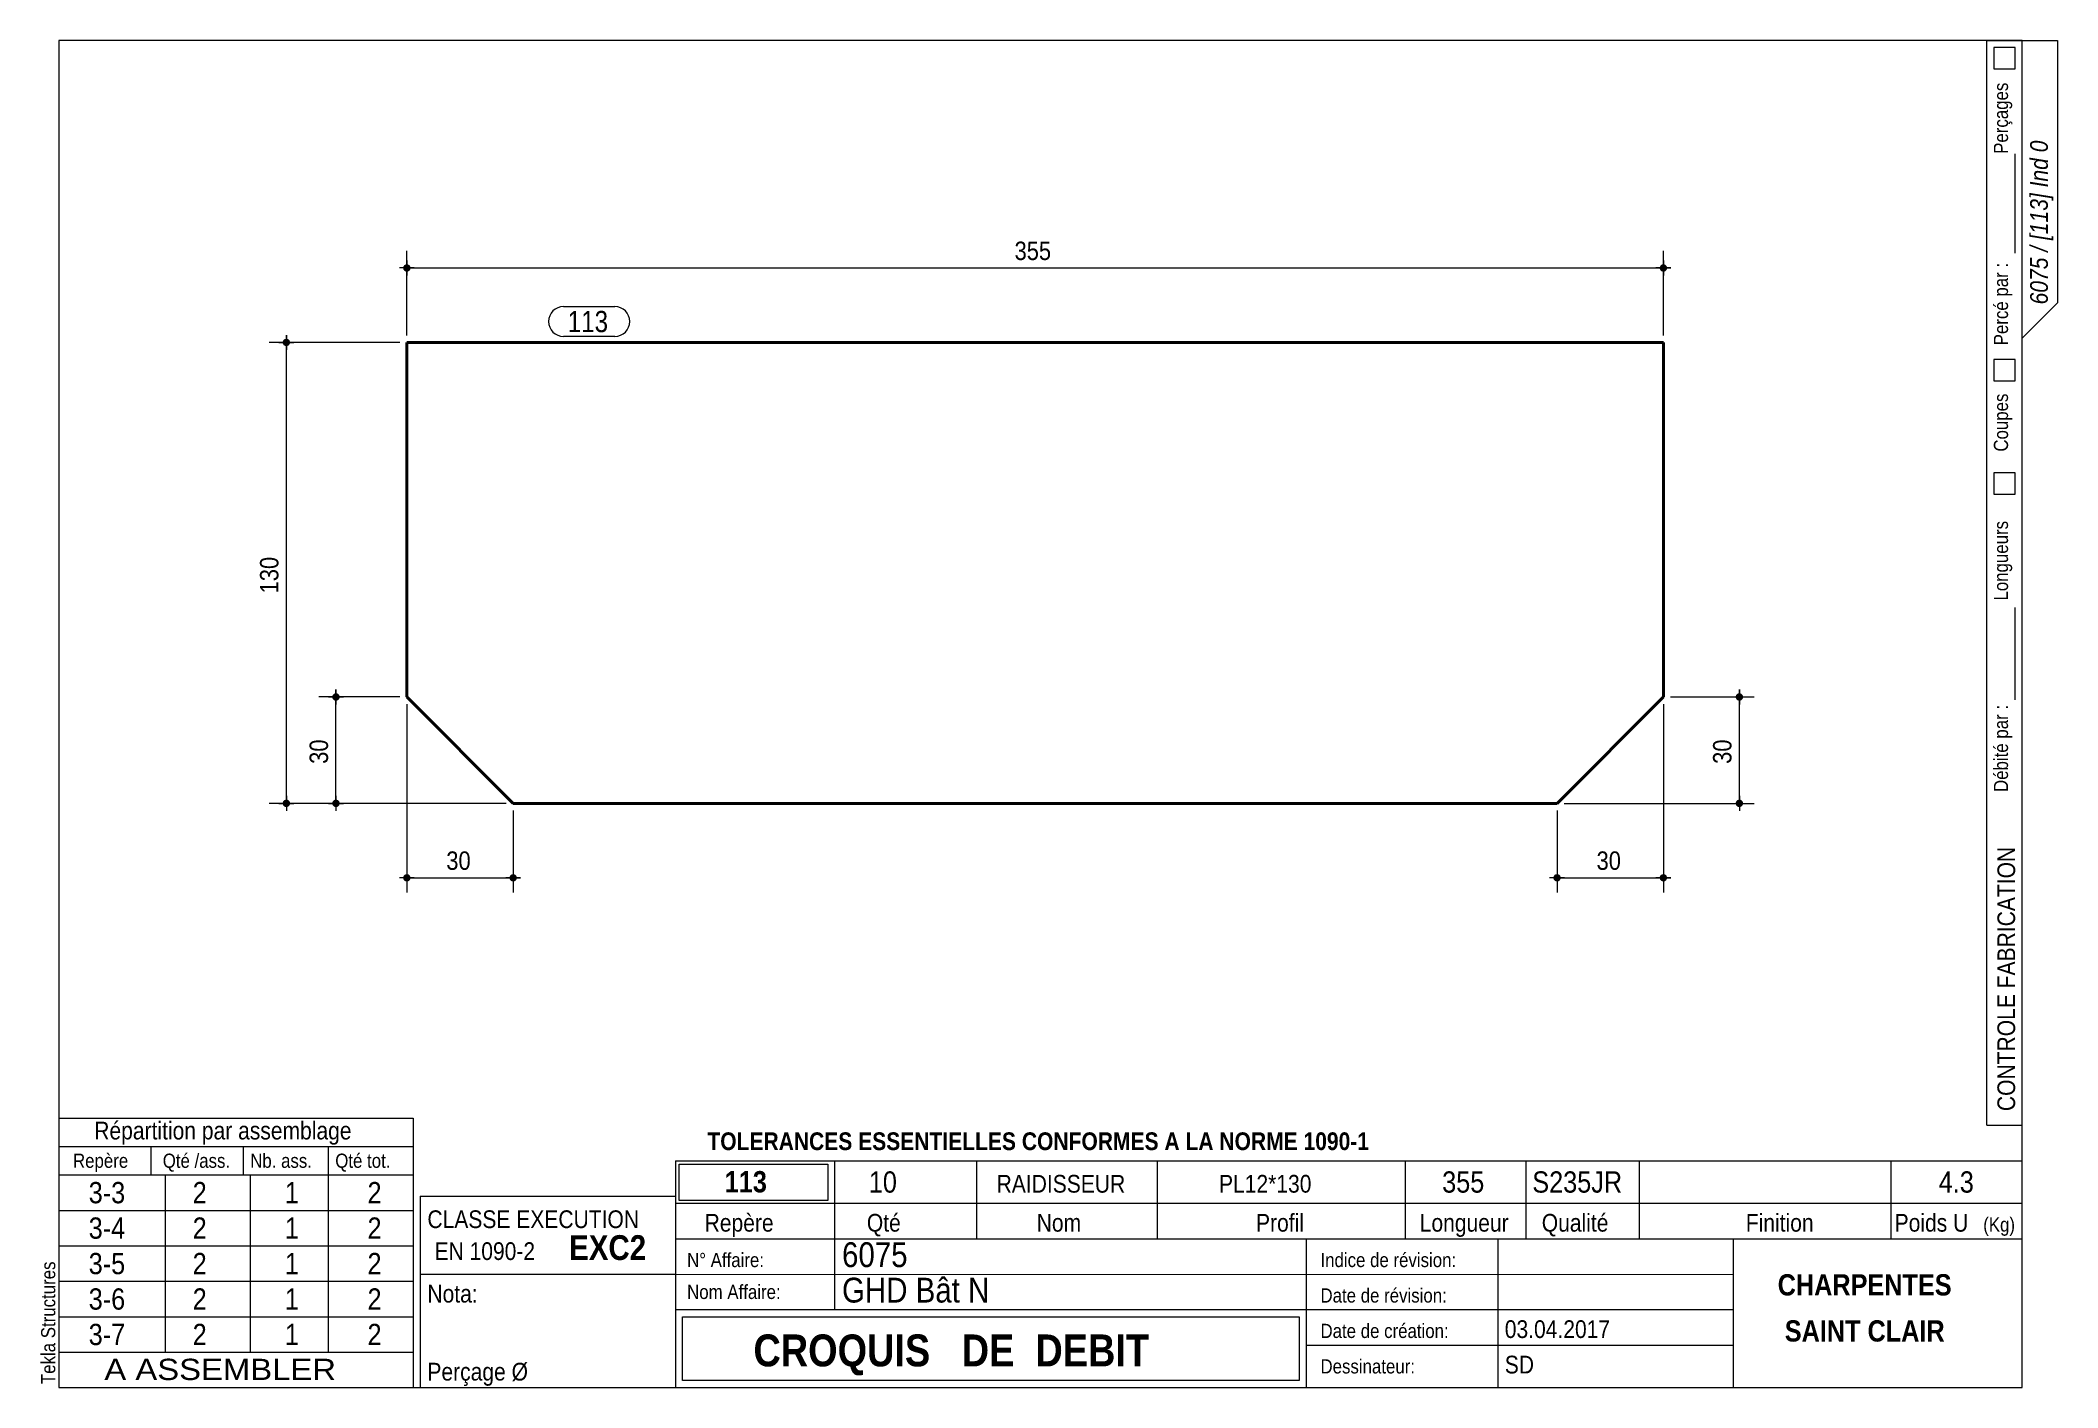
# Model space of a CAD drawing. Header units: millimetres. Extents: x 2 to 287, y 5 to 195.
import ezdxf

# ---------------------------------------------------------------- set-up
doc = ezdxf.new("R2010")
doc.units = ezdxf.units.MM
for name, color, linetype, lineweight in [('Autre type objet', 1, 'Continuous', 0), ('Cotation', 7, 'Continuous', 0), ('Feuille dessin', 5, 'Continuous', 0), ('Piece', 2, 'Continuous', 0), ('Repère pièce', 3, 'Continuous', 0)]:
    doc.layers.add(name, color=color, linetype=linetype, lineweight=lineweight)
doc.styles.add('ARIAL', font='ARIAL.TTF')
doc.styles.add('ARIAL_BOLD', font='ARIALBD.TTF')
doc.styles.add('ARIAL_ITALIC', font='ARIALI.TTF')
doc.styles.add('COMIC_SANS_MS', font='COMIC.TTF')

# ---------------------------------------------------------------- blocks, each defined once
blk = doc.blocks.new('*A1')
at = {"layer": 'Piece', "color": 2, "linetype": 'Continuous', "lineweight": 40}
for p, q in [((54.1, 152.4), (54.1, 102.398916)), ((54.1, 152.4), (231.374804, 152.4)), ((231.374804, 152.4), (231.374804, 102.40052)), ((69.098916, 87.4), (54.1, 102.398916)), ((231.374804, 102.40052), (216.374285, 87.4)), ((216.374285, 87.4), (69.098916, 87.4))]:
    blk.add_line(p, q, dxfattribs=at)
blk = doc.blocks.new('*A2')
at = {"layer": 'Feuille dessin', "linetype": 'Continuous', "lineweight": 0}
for p, q in [((282, 195), (5, 195)), ((5, 195), (5, 5)), ((282, 5), (282, 195)), ((5, 5), (282, 5))]:
    blk.add_line(p, q, dxfattribs=at)
at = {"layer": 'Feuille dessin', "style": 'ARIAL', "width": 0.85}
blk.add_text('Tekla Structures', height=2, rotation=90, dxfattribs=at).set_placement((4.5, 5.5))
blk = doc.blocks.new('*A3')
at = {"layer": 'Autre type objet', "linetype": 'Continuous', "lineweight": 0}
for p, q in [((56, 32), (92, 32)), ((56, 32), (56, 5)), ((92, 32), (92, 5)), ((56, 21), (92, 21)), ((56, 5), (92, 5))]:
    blk.add_line(p, q, dxfattribs=at)
at = {"layer": 'Autre type objet', "width": 0.85}
for s, height, style, p in [('CLASSE EXECUTION', 2.5, 'ARIAL', (57, 27.5)), ('EXC2', 3.5, 'ARIAL_BOLD', (77, 23)), ('EN 1090-2', 2.5, 'ARIAL', (58, 23)), ('Nota:', 2.5, 'ARIAL', (57, 17)), ('Perçage Ø', 2.5, 'ARIAL', (57, 6))]:
    blk.add_text(s, height=height, dxfattribs=dict(at, style=style)).set_placement(p)
blk = doc.blocks.new('*A4')
at = {"layer": 'Autre type objet', "linetype": 'Continuous', "lineweight": 0}
for p, q in [((5, 43), (55, 43)), ((5, 43), (5, 35)), ((55, 43), (55, 35)), ((5, 39), (55, 39)), ((18, 39), (18, 35)), ((31, 39), (31, 35)), ((43, 39), (43, 35)), ((5, 35), (55, 35)), ((5, 35), (5, 30)), ((20, 35), (20, 30)), ((32, 35), (32, 30)), ((43, 35), (43, 30)), ((55, 35), (55, 30)), ((5, 30), (55, 30)), ((5, 30), (5, 25)), ((20, 30), (20, 25)), ((32, 30), (32, 25)), ((43, 30), (43, 25)), ((55, 30), (55, 25)), ((5, 25), (55, 25)), ((5, 25), (5, 20)), ((20, 25), (20, 20)), ((32, 25), (32, 20)), ((43, 25), (43, 20)), ((55, 25), (55, 20)), ((5, 20), (55, 20)), ((5, 20), (5, 15)), ((20, 20), (20, 15)), ((32, 20), (32, 15)), ((43, 20), (43, 15)), ((55, 20), (55, 15)), ((5, 15), (55, 15)), ((5, 15), (5, 10)), ((20, 15), (20, 10)), ((32, 15), (32, 10)), ((43, 15), (43, 10)), ((55, 15), (55, 10)), ((5, 10), (55, 10))]:
    blk.add_line(p, q, dxfattribs=at)
at = {"layer": 'Autre type objet', "style": 'ARIAL', "width": 0.85}
for s, height, p in [('Répartition par assemblage', 2.5, (10, 40)), ('Repère', 2, (7, 36)), ('Qté /ass.', 2, (19.663086, 36)), ('Nb. ass.', 2, (32, 36)), ('Qté tot.', 2, (44, 36)), ('3-3', 3, (9.215576, 31)), ('2', 3, (23.885986, 31)), ('1', 3, (36.889404, 31)), ('2', 3, (48.551514, 31)), ('3-4', 3, (9.215576, 26)), ('2', 3, (23.885986, 26)), ('1', 3, (36.889404, 26)), ('2', 3, (48.551514, 26)), ('3-5', 3, (9.215576, 21)), ('2', 3, (23.885986, 21)), ('1', 3, (36.889404, 21)), ('2', 3, (48.551514, 21)), ('3-6', 3, (9.215576, 16)), ('2', 3, (23.885986, 16)), ('1', 3, (36.889404, 16)), ('2', 3, (48.551514, 16)), ('3-7', 3, (9.215576, 11)), ('2', 3, (23.885986, 11)), ('1', 3, (36.889404, 11)), ('2', 3, (48.551514, 11))]:
    blk.add_text(s, height=height, dxfattribs=at).set_placement(p)
blk = doc.blocks.new('*A5')
at = {"layer": 'Autre type objet', "linetype": 'Continuous', "lineweight": 0}
for p, q in [((277, 42), (277, 195)), ((277, 195), (287, 195)), ((278, 194), (278, 191)), ((281, 194), (278, 194)), ((281, 191), (281, 194)), ((282, 42), (282, 195)), ((287, 195), (287, 158)), ((278, 191), (281, 191)), ((281, 165), (281, 179)), ((287, 158), (282, 153)), ((278, 150), (278, 147)), ((281, 150), (278, 150)), ((281, 147), (281, 150)), ((278, 147), (281, 147)), ((278, 134), (278, 131)), ((281, 134), (278, 134)), ((281, 131), (281, 134)), ((278, 131), (281, 131)), ((281, 102), (281, 115)), ((277, 42), (282, 42))]:
    blk.add_line(p, q, dxfattribs=at)
at = {"layer": 'Autre type objet', "width": 0.85}
for s, height, style, p in [('Perçages', 2, 'ARIAL', (280, 179)), ('6075 / [113] Ind 0', 2.5, 'ARIAL_ITALIC', (285.619109, 157.760245)), ('Percé par :', 2, 'ARIAL', (280, 152)), ('Coupes', 2, 'ARIAL', (280, 137)), ('Longueurs', 2, 'ARIAL', (280, 116)), ('Débité par :', 2, 'ARIAL', (280, 89)), ('CONTROLE FABRICATION', 2.5, 'ARIAL', (281, 44))]:
    blk.add_text(s, height=height, rotation=90, dxfattribs=dict(at, style=style)).set_placement(p)
blk = doc.blocks.new('*A6')
at = {"layer": 'Autre type objet', "linetype": 'Continuous', "lineweight": 0}
for p, q in [((92, 37), (282, 37)), ((92, 37), (92, 31)), ((114.5, 31), (114.5, 37)), ((134.5, 31), (134.5, 37)), ((160, 31), (160, 37)), ((195, 31), (195, 37)), ((212, 31), (212, 37)), ((228, 31), (228, 37)), ((263.5, 31), (263.5, 37)), ((282, 31), (282, 37)), ((92.51953, 36.5), (113.5, 36.5)), ((92.51953, 31.394341), (92.51953, 36.5)), ((113.5, 36.5), (113.5, 31.394341)), ((113.5, 31.394341), (92.51953, 31.394341)), ((92, 31), (282, 31)), ((92, 31), (92, 5)), ((114.5, 16), (114.5, 31)), ((134.5, 26), (134.5, 31)), ((160, 26), (160, 31)), ((195, 26), (195, 31)), ((212, 26), (212, 31)), ((228, 26), (228, 31)), ((263.5, 26), (263.5, 31)), ((282, 5), (282, 31)), ((92, 26), (282, 26)), ((181, 26), (181, 5)), ((208, 26), (208, 5)), ((241.262466, 5), (241.262466, 26)), ((92, 21), (241.327069, 20.935451)), ((92, 16), (181, 16)), ((93, 15), (180, 15)), ((93, 6), (93, 15)), ((180, 15), (180, 6)), ((181, 16), (241.297815, 16.021151)), ((181, 11), (241.217807, 10.969512)), ((180, 6), (93, 6)), ((92, 5), (282, 5))]:
    blk.add_line(p, q, dxfattribs=at)
at = {"layer": 'Autre type objet', "width": 0.85}
for s, height, style, p in [('TOLERANCES ESSENTIELLES CONFORMES A LA NORME 1090-1', 2.5, 'ARIAL_BOLD', (96.5, 38.5)), ('113', 3, 'ARIAL_BOLD', (98.951496, 32.540141)), ('10', 3, 'ARIAL', (119.277344, 32.5)), ('RAIDISSEUR', 2.5, 'ARIAL', (137.30835, 32.5)), ('PL12*130', 2.5, 'ARIAL', (168.683716, 32.5)), ('355', 3, 'ARIAL', (200.165771, 32.5)), ('S235JR', 3, 'ARIAL', (212.880127, 32.5)), ('4.3', 3, 'ARIAL', (270.222412, 32.5)), ('Repère', 2.5, 'ARIAL', (96.112978, 27)), ('Qté', 2.5, 'ARIAL', (119, 27)), ('Nom', 2.5, 'ARIAL', (142.961426, 27)), ('Profil', 2.5, 'ARIAL', (173.903564, 27)), ('Longueur', 2.5, 'ARIAL', (197, 27)), ('Qualité', 2.5, 'ARIAL', (214.218018, 27)), ('Finition', 2.5, 'ARIAL', (243, 27)), ('Poids U', 2.5, 'ARIAL', (264, 27)), ('(Kg)', 2, 'ARIAL', (276.5, 27)), ('N° Affaire:', 2, 'ARIAL', (93.640566, 22)), ('6075', 3.5, 'ARIAL', (115.5, 22)), ('Indice de révision:', 2, 'ARIAL', (183, 22)), ('GHD Bât N', 3.5, 'ARIAL', (115.5, 17)), ('CHARPENTES', 3, 'ARIAL_BOLD', (247.5, 18)), ('Nom Affaire:', 2, 'ARIAL', (93.640566, 17.5)), ('Date de révision:', 2, 'ARIAL', (183, 17)), ('03.04.2017', 2.5, 'ARIAL', (209, 12)), ('SAINT CLAIR', 3, 'ARIAL_BOLD', (248.5, 11.5)), ('CROQUIS   DE  DEBIT', 4.5, 'ARIAL_BOLD', (103, 8)), ('Date de création:', 2, 'ARIAL', (183, 12)), ('Dessinateur:', 2, 'ARIAL', (183, 7)), ('SD', 2.5, 'ARIAL', (209, 7))]:
    blk.add_text(s, height=height, dxfattribs=dict(at, style=style)).set_placement(p)
blk = doc.blocks.new('*A7')
at = {"layer": 'Autre type objet', "linetype": 'Continuous', "lineweight": 0}
for p, q in [((5, 10), (55, 10)), ((5, 10), (5, 5)), ((55, 10), (55, 5)), ((5, 5), (55, 5))]:
    blk.add_line(p, q, dxfattribs=at)
at = {"layer": 'Autre type objet', "style": 'ARIAL', "width": 1.105}
blk.add_text('A ASSEMBLER', height=3, dxfattribs=at).set_placement((11.423651, 6.073465))
blk = doc.blocks.new('*A8')
at = {"layer": 'Cotation'}
for points in [[(54.07, 162.38), (54.05, 162.38), (54.02, 162.39), (54, 162.39), (53.97, 162.4), (53.95, 162.4), (53.92, 162.41), (53.9, 162.42), (53.88, 162.43), (53.85, 162.44), (53.83, 162.45), (53.81, 162.47), (53.79, 162.48), (53.77, 162.5), (53.75, 162.51), (53.73, 162.53), (53.71, 162.55), (53.7, 162.57), (53.68, 162.59), (53.67, 162.61), (53.65, 162.63), (53.64, 162.65), (53.63, 162.68), (53.62, 162.7), (53.61, 162.72), (53.6, 162.75), (53.6, 162.77), (53.59, 162.8), (53.59, 162.82), (53.58, 162.85), (53.58, 162.87), (53.58, 162.9), (53.58, 162.93), (53.58, 162.95), (53.59, 162.98), (53.59, 163), (53.6, 163.03), (53.6, 163.05), (53.61, 163.08), (53.62, 163.1), (53.63, 163.12), (53.64, 163.15), (53.65, 163.17), (53.67, 163.19), (53.68, 163.21), (53.7, 163.23), (53.71, 163.25), (53.73, 163.27), (53.75, 163.29), (53.77, 163.3), (53.79, 163.32), (53.81, 163.33), (53.83, 163.35), (53.85, 163.36), (53.88, 163.37), (53.9, 163.38), (53.92, 163.39), (53.95, 163.4), (53.97, 163.4), (54, 163.41), (54.02, 163.41), (54.05, 163.42), (54.07, 163.42), (54.1, 163.42), (54.13, 163.42), (54.15, 163.42), (54.18, 163.41), (54.2, 163.41), (54.23, 163.4), (54.25, 163.4), (54.28, 163.39), (54.3, 163.38), (54.32, 163.37), (54.35, 163.36), (54.37, 163.35), (54.39, 163.33), (54.41, 163.32), (54.43, 163.3), (54.45, 163.29), (54.47, 163.27), (54.49, 163.25), (54.5, 163.23), (54.52, 163.21), (54.53, 163.19), (54.55, 163.17), (54.56, 163.15), (54.57, 163.12), (54.58, 163.1), (54.59, 163.08), (54.6, 163.05), (54.6, 163.03), (54.61, 163), (54.61, 162.98), (54.62, 162.95), (54.62, 162.93), (54.62, 162.9), (54.62, 162.87), (54.62, 162.85), (54.61, 162.82), (54.61, 162.8), (54.6, 162.77), (54.6, 162.75), (54.59, 162.72), (54.58, 162.7), (54.57, 162.68), (54.56, 162.65), (54.55, 162.63), (54.53, 162.61), (54.52, 162.59), (54.5, 162.57), (54.49, 162.55), (54.47, 162.53), (54.45, 162.51), (54.43, 162.5), (54.41, 162.48), (54.39, 162.47), (54.37, 162.45), (54.35, 162.44), (54.32, 162.43), (54.3, 162.42), (54.28, 162.41), (54.25, 162.4), (54.23, 162.4), (54.2, 162.39), (54.18, 162.39), (54.15, 162.38), (54.13, 162.38), (54.1, 162.38)], [(231.35, 162.38), (231.32, 162.38), (231.3, 162.39), (231.27, 162.39), (231.25, 162.4), (231.22, 162.4), (231.2, 162.41), (231.18, 162.42), (231.15, 162.43), (231.13, 162.44), (231.11, 162.45), (231.09, 162.47), (231.07, 162.48), (231.04, 162.5), (231.03, 162.51), (231.01, 162.53), (230.99, 162.55), (230.97, 162.57), (230.96, 162.59), (230.94, 162.61), (230.93, 162.63), (230.92, 162.65), (230.9, 162.68), (230.89, 162.7), (230.89, 162.72), (230.88, 162.75), (230.87, 162.77), (230.86, 162.8), (230.86, 162.82), (230.86, 162.85), (230.86, 162.87), (230.85, 162.9), (230.86, 162.93), (230.86, 162.95), (230.86, 162.98), (230.86, 163), (230.87, 163.03), (230.88, 163.05), (230.89, 163.08), (230.89, 163.1), (230.9, 163.12), (230.92, 163.15), (230.93, 163.17), (230.94, 163.19), (230.96, 163.21), (230.97, 163.23), (230.99, 163.25), (231.01, 163.27), (231.03, 163.29), (231.04, 163.3), (231.07, 163.32), (231.09, 163.33), (231.11, 163.35), (231.13, 163.36), (231.15, 163.37), (231.18, 163.38), (231.2, 163.39), (231.22, 163.4), (231.25, 163.4), (231.27, 163.41), (231.3, 163.41), (231.32, 163.42), (231.35, 163.42), (231.37, 163.42), (231.4, 163.42), (231.43, 163.42), (231.45, 163.41), (231.48, 163.41), (231.5, 163.4), (231.53, 163.4), (231.55, 163.39), (231.57, 163.38), (231.6, 163.37), (231.62, 163.36), (231.64, 163.35), (231.66, 163.33), (231.68, 163.32), (231.7, 163.3), (231.72, 163.29), (231.74, 163.27), (231.76, 163.25), (231.78, 163.23), (231.79, 163.21), (231.81, 163.19), (231.82, 163.17), (231.83, 163.15), (231.84, 163.12), (231.86, 163.1), (231.86, 163.08), (231.87, 163.05), (231.88, 163.03), (231.88, 163), (231.89, 162.98), (231.89, 162.95), (231.89, 162.93), (231.89, 162.9), (231.89, 162.87), (231.89, 162.85), (231.89, 162.82), (231.88, 162.8), (231.88, 162.77), (231.87, 162.75), (231.86, 162.72), (231.86, 162.7), (231.84, 162.68), (231.83, 162.65), (231.82, 162.63), (231.81, 162.61), (231.79, 162.59), (231.78, 162.57), (231.76, 162.55), (231.74, 162.53), (231.72, 162.51), (231.7, 162.5), (231.68, 162.48), (231.66, 162.47), (231.64, 162.45), (231.62, 162.44), (231.6, 162.43), (231.57, 162.42), (231.55, 162.41), (231.53, 162.4), (231.5, 162.4), (231.48, 162.39), (231.45, 162.39), (231.43, 162.38), (231.4, 162.38), (231.37, 162.38)]]:
    blk.add_hatch(color=256, dxfattribs=at).paths.add_polyline_path(points, flags=17)
at = {"layer": 'Cotation', "linetype": 'Continuous', "lineweight": 0}
for p, q in [((54.1, 153.4), (54.1, 165.32)), ((231.37, 153.4), (231.37, 165.32)), ((55.14, 162.9), (53.06, 162.9)), ((54.1, 162.9), (53.06, 162.9)), ((54.1, 163.94), (54.1, 161.86)), ((54.1, 162.9), (231.37, 162.9)), ((232.41, 162.9), (230.33, 162.9)), ((231.37, 163.94), (231.37, 161.86)), ((231.37, 162.9), (232.41, 162.9))]:
    blk.add_line(p, q, dxfattribs=at)
at = {"layer": 'Cotation'}
for p in [(54.1, 162.9), (231.37, 162.9)]:
    blk.add_point(p, dxfattribs=at)
at = {"layer": 'Cotation', "style": 'ARIAL', "width": 0.85}
blk.add_text('355', height=2.6, dxfattribs=at).set_placement((139.84, 164.02))
blk = doc.blocks.new('*A9')
at = {"layer": 'Cotation'}
for points in [[(54.07, 76.38), (54.05, 76.38), (54.02, 76.39), (54, 76.39), (53.97, 76.4), (53.95, 76.4), (53.92, 76.41), (53.9, 76.42), (53.88, 76.43), (53.85, 76.44), (53.83, 76.45), (53.81, 76.47), (53.79, 76.48), (53.77, 76.5), (53.75, 76.51), (53.73, 76.53), (53.71, 76.55), (53.7, 76.57), (53.68, 76.59), (53.67, 76.61), (53.65, 76.63), (53.64, 76.65), (53.63, 76.68), (53.62, 76.7), (53.61, 76.72), (53.6, 76.75), (53.6, 76.77), (53.59, 76.8), (53.59, 76.82), (53.58, 76.85), (53.58, 76.87), (53.58, 76.9), (53.58, 76.93), (53.58, 76.95), (53.59, 76.98), (53.59, 77), (53.6, 77.03), (53.6, 77.05), (53.61, 77.08), (53.62, 77.1), (53.63, 77.12), (53.64, 77.15), (53.65, 77.17), (53.67, 77.19), (53.68, 77.21), (53.7, 77.23), (53.71, 77.25), (53.73, 77.27), (53.75, 77.29), (53.77, 77.3), (53.79, 77.32), (53.81, 77.33), (53.83, 77.35), (53.85, 77.36), (53.88, 77.37), (53.9, 77.38), (53.92, 77.39), (53.95, 77.4), (53.97, 77.4), (54, 77.41), (54.02, 77.41), (54.05, 77.42), (54.07, 77.42), (54.1, 77.42), (54.13, 77.42), (54.15, 77.42), (54.18, 77.41), (54.2, 77.41), (54.23, 77.4), (54.25, 77.4), (54.28, 77.39), (54.3, 77.38), (54.32, 77.37), (54.35, 77.36), (54.37, 77.35), (54.39, 77.33), (54.41, 77.32), (54.43, 77.3), (54.45, 77.29), (54.47, 77.27), (54.49, 77.25), (54.5, 77.23), (54.52, 77.21), (54.53, 77.19), (54.55, 77.17), (54.56, 77.15), (54.57, 77.12), (54.58, 77.1), (54.59, 77.08), (54.6, 77.05), (54.6, 77.03), (54.61, 77), (54.61, 76.98), (54.62, 76.95), (54.62, 76.93), (54.62, 76.9), (54.62, 76.87), (54.62, 76.85), (54.61, 76.82), (54.61, 76.8), (54.6, 76.77), (54.6, 76.75), (54.59, 76.72), (54.58, 76.7), (54.57, 76.68), (54.56, 76.65), (54.55, 76.63), (54.53, 76.61), (54.52, 76.59), (54.5, 76.57), (54.49, 76.55), (54.47, 76.53), (54.45, 76.51), (54.43, 76.5), (54.41, 76.48), (54.39, 76.47), (54.37, 76.45), (54.35, 76.44), (54.32, 76.43), (54.3, 76.42), (54.28, 76.41), (54.25, 76.4), (54.23, 76.4), (54.2, 76.39), (54.18, 76.39), (54.15, 76.38), (54.13, 76.38), (54.1, 76.38)], [(69.07, 76.38), (69.05, 76.38), (69.02, 76.39), (69, 76.39), (68.97, 76.4), (68.95, 76.4), (68.92, 76.41), (68.9, 76.42), (68.88, 76.43), (68.85, 76.44), (68.83, 76.45), (68.81, 76.47), (68.79, 76.48), (68.77, 76.5), (68.75, 76.51), (68.73, 76.53), (68.71, 76.55), (68.7, 76.57), (68.68, 76.59), (68.67, 76.61), (68.65, 76.63), (68.64, 76.65), (68.63, 76.68), (68.62, 76.7), (68.61, 76.72), (68.6, 76.75), (68.59, 76.77), (68.59, 76.8), (68.58, 76.82), (68.58, 76.85), (68.58, 76.87), (68.58, 76.9), (68.58, 76.93), (68.58, 76.95), (68.58, 76.98), (68.59, 77), (68.59, 77.03), (68.6, 77.05), (68.61, 77.08), (68.62, 77.1), (68.63, 77.12), (68.64, 77.15), (68.65, 77.17), (68.67, 77.19), (68.68, 77.21), (68.7, 77.23), (68.71, 77.25), (68.73, 77.27), (68.75, 77.29), (68.77, 77.3), (68.79, 77.32), (68.81, 77.33), (68.83, 77.35), (68.85, 77.36), (68.88, 77.37), (68.9, 77.38), (68.92, 77.39), (68.95, 77.4), (68.97, 77.4), (69, 77.41), (69.02, 77.41), (69.05, 77.42), (69.07, 77.42), (69.1, 77.42), (69.12, 77.42), (69.15, 77.42), (69.18, 77.41), (69.2, 77.41), (69.23, 77.4), (69.25, 77.4), (69.27, 77.39), (69.3, 77.38), (69.32, 77.37), (69.34, 77.36), (69.37, 77.35), (69.39, 77.33), (69.41, 77.32), (69.43, 77.3), (69.45, 77.29), (69.47, 77.27), (69.48, 77.25), (69.5, 77.23), (69.52, 77.21), (69.53, 77.19), (69.54, 77.17), (69.56, 77.15), (69.57, 77.12), (69.58, 77.1), (69.59, 77.08), (69.6, 77.05), (69.6, 77.03), (69.61, 77), (69.61, 76.98), (69.62, 76.95), (69.62, 76.93), (69.62, 76.9), (69.62, 76.87), (69.62, 76.85), (69.61, 76.82), (69.61, 76.8), (69.6, 76.77), (69.6, 76.75), (69.59, 76.72), (69.58, 76.7), (69.57, 76.68), (69.56, 76.65), (69.54, 76.63), (69.53, 76.61), (69.52, 76.59), (69.5, 76.57), (69.48, 76.55), (69.47, 76.53), (69.45, 76.51), (69.43, 76.5), (69.41, 76.48), (69.39, 76.47), (69.37, 76.45), (69.34, 76.44), (69.32, 76.43), (69.3, 76.42), (69.27, 76.41), (69.25, 76.4), (69.23, 76.4), (69.2, 76.39), (69.18, 76.39), (69.15, 76.38), (69.12, 76.38), (69.1, 76.38)]]:
    blk.add_hatch(color=256, dxfattribs=at).paths.add_polyline_path(points, flags=17)
at = {"layer": 'Cotation', "linetype": 'Continuous', "lineweight": 0}
for p, q in [((54.1, 101.4), (54.1, 74.82)), ((69.1, 86.4), (69.1, 74.82)), ((55.14, 76.9), (53.06, 76.9)), ((54.1, 76.9), (53.06, 76.9)), ((54.1, 77.94), (54.1, 75.86)), ((54.1, 76.9), (69.1, 76.9)), ((70.14, 76.9), (68.06, 76.9)), ((69.1, 77.94), (69.1, 75.86)), ((69.1, 76.9), (70.14, 76.9))]:
    blk.add_line(p, q, dxfattribs=at)
at = {"layer": 'Cotation'}
for p in [(54.1, 76.9), (69.1, 76.9)]:
    blk.add_point(p, dxfattribs=at)
at = {"layer": 'Cotation', "style": 'ARIAL', "width": 0.85}
blk.add_text('30', height=2.6, dxfattribs=at).set_placement((59.67, 78.02))
blk = doc.blocks.new('*A10')
at = {"layer": 'Cotation'}
for points in [[(216.35, 76.38), (216.32, 76.38), (216.3, 76.39), (216.27, 76.39), (216.25, 76.4), (216.22, 76.4), (216.2, 76.41), (216.18, 76.42), (216.15, 76.43), (216.13, 76.44), (216.11, 76.45), (216.09, 76.47), (216.06, 76.48), (216.04, 76.5), (216.03, 76.51), (216.01, 76.53), (215.99, 76.55), (215.97, 76.57), (215.96, 76.59), (215.94, 76.61), (215.93, 76.63), (215.92, 76.65), (215.9, 76.68), (215.89, 76.7), (215.88, 76.72), (215.88, 76.75), (215.87, 76.77), (215.86, 76.8), (215.86, 76.82), (215.86, 76.85), (215.85, 76.87), (215.85, 76.9), (215.85, 76.93), (215.86, 76.95), (215.86, 76.98), (215.86, 77), (215.87, 77.03), (215.88, 77.05), (215.88, 77.08), (215.89, 77.1), (215.9, 77.12), (215.92, 77.15), (215.93, 77.17), (215.94, 77.19), (215.96, 77.21), (215.97, 77.23), (215.99, 77.25), (216.01, 77.27), (216.03, 77.29), (216.04, 77.3), (216.06, 77.32), (216.09, 77.33), (216.11, 77.35), (216.13, 77.36), (216.15, 77.37), (216.18, 77.38), (216.2, 77.39), (216.22, 77.4), (216.25, 77.4), (216.27, 77.41), (216.3, 77.41), (216.32, 77.42), (216.35, 77.42), (216.37, 77.42), (216.4, 77.42), (216.43, 77.42), (216.45, 77.41), (216.48, 77.41), (216.5, 77.4), (216.53, 77.4), (216.55, 77.39), (216.57, 77.38), (216.6, 77.37), (216.62, 77.36), (216.64, 77.35), (216.66, 77.33), (216.68, 77.32), (216.7, 77.3), (216.72, 77.29), (216.74, 77.27), (216.76, 77.25), (216.78, 77.23), (216.79, 77.21), (216.81, 77.19), (216.82, 77.17), (216.83, 77.15), (216.84, 77.12), (216.85, 77.1), (216.86, 77.08), (216.87, 77.05), (216.88, 77.03), (216.88, 77), (216.89, 76.98), (216.89, 76.95), (216.89, 76.93), (216.89, 76.9), (216.89, 76.87), (216.89, 76.85), (216.89, 76.82), (216.88, 76.8), (216.88, 76.77), (216.87, 76.75), (216.86, 76.72), (216.85, 76.7), (216.84, 76.68), (216.83, 76.65), (216.82, 76.63), (216.81, 76.61), (216.79, 76.59), (216.78, 76.57), (216.76, 76.55), (216.74, 76.53), (216.72, 76.51), (216.7, 76.5), (216.68, 76.48), (216.66, 76.47), (216.64, 76.45), (216.62, 76.44), (216.6, 76.43), (216.57, 76.42), (216.55, 76.41), (216.53, 76.4), (216.5, 76.4), (216.48, 76.39), (216.45, 76.39), (216.43, 76.38), (216.4, 76.38), (216.37, 76.38)], [(231.35, 76.38), (231.32, 76.38), (231.3, 76.39), (231.27, 76.39), (231.25, 76.4), (231.22, 76.4), (231.2, 76.41), (231.18, 76.42), (231.15, 76.43), (231.13, 76.44), (231.11, 76.45), (231.09, 76.47), (231.07, 76.48), (231.04, 76.5), (231.03, 76.51), (231.01, 76.53), (230.99, 76.55), (230.97, 76.57), (230.96, 76.59), (230.94, 76.61), (230.93, 76.63), (230.92, 76.65), (230.9, 76.68), (230.89, 76.7), (230.89, 76.72), (230.88, 76.75), (230.87, 76.77), (230.86, 76.8), (230.86, 76.82), (230.86, 76.85), (230.86, 76.87), (230.85, 76.9), (230.86, 76.93), (230.86, 76.95), (230.86, 76.98), (230.86, 77), (230.87, 77.03), (230.88, 77.05), (230.89, 77.08), (230.89, 77.1), (230.9, 77.12), (230.92, 77.15), (230.93, 77.17), (230.94, 77.19), (230.96, 77.21), (230.97, 77.23), (230.99, 77.25), (231.01, 77.27), (231.03, 77.29), (231.04, 77.3), (231.07, 77.32), (231.09, 77.33), (231.11, 77.35), (231.13, 77.36), (231.15, 77.37), (231.18, 77.38), (231.2, 77.39), (231.22, 77.4), (231.25, 77.4), (231.27, 77.41), (231.3, 77.41), (231.32, 77.42), (231.35, 77.42), (231.37, 77.42), (231.4, 77.42), (231.43, 77.42), (231.45, 77.41), (231.48, 77.41), (231.5, 77.4), (231.53, 77.4), (231.55, 77.39), (231.57, 77.38), (231.6, 77.37), (231.62, 77.36), (231.64, 77.35), (231.66, 77.33), (231.68, 77.32), (231.7, 77.3), (231.72, 77.29), (231.74, 77.27), (231.76, 77.25), (231.78, 77.23), (231.79, 77.21), (231.81, 77.19), (231.82, 77.17), (231.83, 77.15), (231.84, 77.12), (231.86, 77.1), (231.86, 77.08), (231.87, 77.05), (231.88, 77.03), (231.88, 77), (231.89, 76.98), (231.89, 76.95), (231.89, 76.93), (231.89, 76.9), (231.89, 76.87), (231.89, 76.85), (231.89, 76.82), (231.88, 76.8), (231.88, 76.77), (231.87, 76.75), (231.86, 76.72), (231.86, 76.7), (231.84, 76.68), (231.83, 76.65), (231.82, 76.63), (231.81, 76.61), (231.79, 76.59), (231.78, 76.57), (231.76, 76.55), (231.74, 76.53), (231.72, 76.51), (231.7, 76.5), (231.68, 76.48), (231.66, 76.47), (231.64, 76.45), (231.62, 76.44), (231.6, 76.43), (231.57, 76.42), (231.55, 76.41), (231.53, 76.4), (231.5, 76.4), (231.48, 76.39), (231.45, 76.39), (231.43, 76.38), (231.4, 76.38), (231.37, 76.38)]]:
    blk.add_hatch(color=256, dxfattribs=at).paths.add_polyline_path(points, flags=17)
at = {"layer": 'Cotation', "linetype": 'Continuous', "lineweight": 0}
for p, q in [((231.37, 101.4), (231.37, 74.82)), ((216.37, 86.4), (216.37, 74.82)), ((217.41, 76.9), (215.33, 76.9)), ((216.37, 76.9), (215.33, 76.9)), ((216.37, 77.94), (216.37, 75.86)), ((216.37, 76.9), (231.37, 76.9)), ((232.41, 76.9), (230.33, 76.9)), ((231.37, 77.94), (231.37, 75.86)), ((231.37, 76.9), (232.41, 76.9))]:
    blk.add_line(p, q, dxfattribs=at)
at = {"layer": 'Cotation'}
for p in [(216.37, 76.9), (231.37, 76.9)]:
    blk.add_point(p, dxfattribs=at)
at = {"layer": 'Cotation', "style": 'ARIAL', "width": 0.85}
blk.add_text('30', height=2.6, dxfattribs=at).set_placement((221.95, 78.02))
blk = doc.blocks.new('*A11')
at = {"layer": 'Cotation'}
for points in [[(37.07, 151.88), (37.05, 151.88), (37.02, 151.89), (37, 151.89), (36.97, 151.9), (36.95, 151.9), (36.92, 151.91), (36.9, 151.92), (36.88, 151.93), (36.85, 151.94), (36.83, 151.95), (36.81, 151.97), (36.79, 151.98), (36.77, 152), (36.75, 152.01), (36.73, 152.03), (36.71, 152.05), (36.7, 152.07), (36.68, 152.09), (36.67, 152.11), (36.65, 152.13), (36.64, 152.15), (36.63, 152.18), (36.62, 152.2), (36.61, 152.22), (36.6, 152.25), (36.6, 152.27), (36.59, 152.3), (36.59, 152.32), (36.58, 152.35), (36.58, 152.37), (36.58, 152.4), (36.58, 152.43), (36.58, 152.45), (36.59, 152.48), (36.59, 152.5), (36.6, 152.53), (36.6, 152.55), (36.61, 152.58), (36.62, 152.6), (36.63, 152.62), (36.64, 152.65), (36.65, 152.67), (36.67, 152.69), (36.68, 152.71), (36.7, 152.73), (36.71, 152.75), (36.73, 152.77), (36.75, 152.79), (36.77, 152.8), (36.79, 152.82), (36.81, 152.83), (36.83, 152.85), (36.85, 152.86), (36.88, 152.87), (36.9, 152.88), (36.92, 152.89), (36.95, 152.9), (36.97, 152.9), (37, 152.91), (37.02, 152.91), (37.05, 152.92), (37.07, 152.92), (37.1, 152.92), (37.13, 152.92), (37.15, 152.92), (37.18, 152.91), (37.2, 152.91), (37.23, 152.9), (37.25, 152.9), (37.28, 152.89), (37.3, 152.88), (37.32, 152.87), (37.35, 152.86), (37.37, 152.85), (37.39, 152.83), (37.41, 152.82), (37.43, 152.8), (37.45, 152.79), (37.47, 152.77), (37.49, 152.75), (37.5, 152.73), (37.52, 152.71), (37.53, 152.69), (37.55, 152.67), (37.56, 152.65), (37.57, 152.62), (37.58, 152.6), (37.59, 152.58), (37.6, 152.55), (37.6, 152.53), (37.61, 152.5), (37.61, 152.48), (37.62, 152.45), (37.62, 152.43), (37.62, 152.4), (37.62, 152.37), (37.62, 152.35), (37.61, 152.32), (37.61, 152.3), (37.6, 152.27), (37.6, 152.25), (37.59, 152.22), (37.58, 152.2), (37.57, 152.18), (37.56, 152.15), (37.55, 152.13), (37.53, 152.11), (37.52, 152.09), (37.5, 152.07), (37.49, 152.05), (37.47, 152.03), (37.45, 152.01), (37.43, 152), (37.41, 151.98), (37.39, 151.97), (37.37, 151.95), (37.35, 151.94), (37.32, 151.93), (37.3, 151.92), (37.28, 151.91), (37.25, 151.9), (37.23, 151.9), (37.2, 151.89), (37.18, 151.89), (37.15, 151.88), (37.13, 151.88), (37.1, 151.88)], [(37.07, 86.88), (37.05, 86.88), (37.02, 86.89), (37, 86.89), (36.97, 86.9), (36.95, 86.9), (36.92, 86.91), (36.9, 86.92), (36.88, 86.93), (36.85, 86.94), (36.83, 86.95), (36.81, 86.97), (36.79, 86.98), (36.77, 87), (36.75, 87.01), (36.73, 87.03), (36.71, 87.05), (36.7, 87.07), (36.68, 87.09), (36.67, 87.11), (36.65, 87.13), (36.64, 87.15), (36.63, 87.18), (36.62, 87.2), (36.61, 87.22), (36.6, 87.25), (36.6, 87.27), (36.59, 87.3), (36.59, 87.32), (36.58, 87.35), (36.58, 87.37), (36.58, 87.4), (36.58, 87.43), (36.58, 87.45), (36.59, 87.48), (36.59, 87.5), (36.6, 87.53), (36.6, 87.55), (36.61, 87.58), (36.62, 87.6), (36.63, 87.62), (36.64, 87.65), (36.65, 87.67), (36.67, 87.69), (36.68, 87.71), (36.7, 87.73), (36.71, 87.75), (36.73, 87.77), (36.75, 87.79), (36.77, 87.8), (36.79, 87.82), (36.81, 87.83), (36.83, 87.85), (36.85, 87.86), (36.88, 87.87), (36.9, 87.88), (36.92, 87.89), (36.95, 87.9), (36.97, 87.9), (37, 87.91), (37.02, 87.91), (37.05, 87.92), (37.07, 87.92), (37.1, 87.92), (37.13, 87.92), (37.15, 87.92), (37.18, 87.91), (37.2, 87.91), (37.23, 87.9), (37.25, 87.9), (37.28, 87.89), (37.3, 87.88), (37.32, 87.87), (37.35, 87.86), (37.37, 87.85), (37.39, 87.83), (37.41, 87.82), (37.43, 87.8), (37.45, 87.79), (37.47, 87.77), (37.49, 87.75), (37.5, 87.73), (37.52, 87.71), (37.53, 87.69), (37.55, 87.67), (37.56, 87.65), (37.57, 87.62), (37.58, 87.6), (37.59, 87.58), (37.6, 87.55), (37.6, 87.53), (37.61, 87.5), (37.61, 87.48), (37.62, 87.45), (37.62, 87.43), (37.62, 87.4), (37.62, 87.37), (37.62, 87.35), (37.61, 87.32), (37.61, 87.3), (37.6, 87.27), (37.6, 87.25), (37.59, 87.22), (37.58, 87.2), (37.57, 87.18), (37.56, 87.15), (37.55, 87.13), (37.53, 87.11), (37.52, 87.09), (37.5, 87.07), (37.49, 87.05), (37.47, 87.03), (37.45, 87.01), (37.43, 87), (37.41, 86.98), (37.39, 86.97), (37.37, 86.95), (37.35, 86.94), (37.32, 86.93), (37.3, 86.92), (37.28, 86.91), (37.25, 86.9), (37.23, 86.9), (37.2, 86.89), (37.18, 86.89), (37.15, 86.88), (37.13, 86.88), (37.1, 86.88)]]:
    blk.add_hatch(color=256, dxfattribs=at).paths.add_polyline_path(points, flags=17)
at = {"layer": 'Cotation', "linetype": 'Continuous', "lineweight": 0}
for p, q in [((53.1, 152.4), (34.68, 152.4)), ((36.06, 152.4), (38.14, 152.4)), ((37.1, 153.44), (37.1, 151.36)), ((37.1, 152.4), (37.1, 153.44)), ((37.1, 87.4), (37.1, 152.4)), ((37.1, 88.44), (37.1, 86.36)), ((68.1, 87.4), (34.68, 87.4)), ((36.06, 87.4), (38.14, 87.4)), ((37.1, 87.4), (37.1, 86.36))]:
    blk.add_line(p, q, dxfattribs=at)
at = {"layer": 'Cotation'}
for p in [(37.1, 152.4), (37.1, 87.4)]:
    blk.add_point(p, dxfattribs=at)
at = {"layer": 'Cotation', "style": 'ARIAL', "width": 0.85}
blk.add_text('130', height=2.6, rotation=90.0002, dxfattribs=at).set_placement((35.98, 117.01))
blk = doc.blocks.new('*A12')
at = {"layer": 'Cotation'}
for points in [[(242.07, 101.88), (242.05, 101.88), (242.02, 101.89), (242, 101.89), (241.97, 101.9), (241.95, 101.9), (241.92, 101.91), (241.9, 101.92), (241.88, 101.93), (241.85, 101.94), (241.83, 101.95), (241.81, 101.97), (241.79, 101.98), (241.77, 102), (241.75, 102.02), (241.73, 102.03), (241.71, 102.05), (241.7, 102.07), (241.68, 102.09), (241.67, 102.11), (241.65, 102.13), (241.64, 102.16), (241.63, 102.18), (241.62, 102.2), (241.61, 102.23), (241.6, 102.25), (241.6, 102.27), (241.59, 102.3), (241.59, 102.32), (241.58, 102.35), (241.58, 102.38), (241.58, 102.4), (241.58, 102.43), (241.58, 102.45), (241.59, 102.48), (241.59, 102.5), (241.6, 102.53), (241.6, 102.55), (241.61, 102.58), (241.62, 102.6), (241.63, 102.62), (241.64, 102.65), (241.65, 102.67), (241.67, 102.69), (241.68, 102.71), (241.7, 102.73), (241.71, 102.75), (241.73, 102.77), (241.75, 102.79), (241.77, 102.8), (241.79, 102.82), (241.81, 102.83), (241.83, 102.85), (241.85, 102.86), (241.88, 102.87), (241.9, 102.88), (241.92, 102.89), (241.95, 102.9), (241.97, 102.9), (242, 102.91), (242.02, 102.91), (242.05, 102.92), (242.07, 102.92), (242.1, 102.92), (242.13, 102.92), (242.15, 102.92), (242.18, 102.91), (242.2, 102.91), (242.23, 102.9), (242.25, 102.9), (242.28, 102.89), (242.3, 102.88), (242.32, 102.87), (242.35, 102.86), (242.37, 102.85), (242.39, 102.83), (242.41, 102.82), (242.43, 102.8), (242.45, 102.79), (242.47, 102.77), (242.49, 102.75), (242.5, 102.73), (242.52, 102.71), (242.53, 102.69), (242.55, 102.67), (242.56, 102.65), (242.57, 102.62), (242.58, 102.6), (242.59, 102.58), (242.6, 102.55), (242.6, 102.53), (242.61, 102.5), (242.61, 102.48), (242.62, 102.45), (242.62, 102.43), (242.62, 102.4), (242.62, 102.38), (242.62, 102.35), (242.61, 102.32), (242.61, 102.3), (242.6, 102.27), (242.6, 102.25), (242.59, 102.23), (242.58, 102.2), (242.57, 102.18), (242.56, 102.16), (242.55, 102.13), (242.53, 102.11), (242.52, 102.09), (242.5, 102.07), (242.49, 102.05), (242.47, 102.03), (242.45, 102.02), (242.43, 102), (242.41, 101.98), (242.39, 101.97), (242.37, 101.95), (242.35, 101.94), (242.32, 101.93), (242.3, 101.92), (242.28, 101.91), (242.25, 101.9), (242.23, 101.9), (242.2, 101.89), (242.18, 101.89), (242.15, 101.88), (242.13, 101.88), (242.1, 101.88)], [(242.07, 86.88), (242.05, 86.88), (242.02, 86.89), (242, 86.89), (241.97, 86.9), (241.95, 86.9), (241.92, 86.91), (241.9, 86.92), (241.88, 86.93), (241.85, 86.94), (241.83, 86.95), (241.81, 86.97), (241.79, 86.98), (241.77, 87), (241.75, 87.01), (241.73, 87.03), (241.71, 87.05), (241.7, 87.07), (241.68, 87.09), (241.67, 87.11), (241.65, 87.13), (241.64, 87.15), (241.63, 87.18), (241.62, 87.2), (241.61, 87.22), (241.6, 87.25), (241.6, 87.27), (241.59, 87.3), (241.59, 87.32), (241.58, 87.35), (241.58, 87.37), (241.58, 87.4), (241.58, 87.43), (241.58, 87.45), (241.59, 87.48), (241.59, 87.5), (241.6, 87.53), (241.6, 87.55), (241.61, 87.58), (241.62, 87.6), (241.63, 87.62), (241.64, 87.65), (241.65, 87.67), (241.67, 87.69), (241.68, 87.71), (241.7, 87.73), (241.71, 87.75), (241.73, 87.77), (241.75, 87.79), (241.77, 87.8), (241.79, 87.82), (241.81, 87.83), (241.83, 87.85), (241.85, 87.86), (241.88, 87.87), (241.9, 87.88), (241.92, 87.89), (241.95, 87.9), (241.97, 87.9), (242, 87.91), (242.02, 87.91), (242.05, 87.92), (242.07, 87.92), (242.1, 87.92), (242.13, 87.92), (242.15, 87.92), (242.18, 87.91), (242.2, 87.91), (242.23, 87.9), (242.25, 87.9), (242.28, 87.89), (242.3, 87.88), (242.32, 87.87), (242.35, 87.86), (242.37, 87.85), (242.39, 87.83), (242.41, 87.82), (242.43, 87.8), (242.45, 87.79), (242.47, 87.77), (242.49, 87.75), (242.5, 87.73), (242.52, 87.71), (242.53, 87.69), (242.55, 87.67), (242.56, 87.65), (242.57, 87.62), (242.58, 87.6), (242.59, 87.58), (242.6, 87.55), (242.6, 87.53), (242.61, 87.5), (242.61, 87.48), (242.62, 87.45), (242.62, 87.43), (242.62, 87.4), (242.62, 87.37), (242.62, 87.35), (242.61, 87.32), (242.61, 87.3), (242.6, 87.27), (242.6, 87.25), (242.59, 87.22), (242.58, 87.2), (242.57, 87.18), (242.56, 87.15), (242.55, 87.13), (242.53, 87.11), (242.52, 87.09), (242.5, 87.07), (242.49, 87.05), (242.47, 87.03), (242.45, 87.01), (242.43, 87), (242.41, 86.98), (242.39, 86.97), (242.37, 86.95), (242.35, 86.94), (242.32, 86.93), (242.3, 86.92), (242.28, 86.91), (242.25, 86.9), (242.23, 86.9), (242.2, 86.89), (242.18, 86.89), (242.15, 86.88), (242.13, 86.88), (242.1, 86.88)]]:
    blk.add_hatch(color=256, dxfattribs=at).paths.add_polyline_path(points, flags=17)
at = {"layer": 'Cotation', "linetype": 'Continuous', "lineweight": 0}
for p, q in [((242.1, 103.44), (242.1, 101.36)), ((242.1, 102.4), (242.1, 103.44)), ((232.37, 102.4), (244.18, 102.4)), ((241.06, 102.4), (243.14, 102.4)), ((242.1, 87.4), (242.1, 102.4)), ((242.1, 88.44), (242.1, 86.36)), ((217.37, 87.4), (244.18, 87.4)), ((241.06, 87.4), (243.14, 87.4)), ((242.1, 87.4), (242.1, 86.36))]:
    blk.add_line(p, q, dxfattribs=at)
at = {"layer": 'Cotation'}
for p in [(242.1, 102.4), (242.1, 87.4)]:
    blk.add_point(p, dxfattribs=at)
at = {"layer": 'Cotation', "style": 'ARIAL', "width": 0.85}
blk.add_text('30', height=2.6, rotation=90.0002, dxfattribs=at).set_placement((240.98, 92.97))
blk = doc.blocks.new('*A13')
at = {"layer": 'Cotation'}
for points in [[(44.07, 101.88), (44.05, 101.88), (44.02, 101.88), (44, 101.89), (43.97, 101.89), (43.95, 101.9), (43.92, 101.91), (43.9, 101.92), (43.88, 101.93), (43.85, 101.94), (43.83, 101.95), (43.81, 101.97), (43.79, 101.98), (43.77, 102), (43.75, 102.01), (43.73, 102.03), (43.71, 102.05), (43.7, 102.07), (43.68, 102.09), (43.67, 102.11), (43.65, 102.13), (43.64, 102.15), (43.63, 102.18), (43.62, 102.2), (43.61, 102.22), (43.6, 102.25), (43.6, 102.27), (43.59, 102.3), (43.59, 102.32), (43.58, 102.35), (43.58, 102.37), (43.58, 102.4), (43.58, 102.42), (43.58, 102.45), (43.59, 102.48), (43.59, 102.5), (43.6, 102.53), (43.6, 102.55), (43.61, 102.57), (43.62, 102.6), (43.63, 102.62), (43.64, 102.64), (43.65, 102.67), (43.67, 102.69), (43.68, 102.71), (43.7, 102.73), (43.71, 102.75), (43.73, 102.77), (43.75, 102.78), (43.77, 102.8), (43.79, 102.82), (43.81, 102.83), (43.83, 102.84), (43.85, 102.86), (43.88, 102.87), (43.9, 102.88), (43.92, 102.89), (43.95, 102.9), (43.97, 102.9), (44, 102.91), (44.02, 102.91), (44.05, 102.92), (44.07, 102.92), (44.1, 102.92), (44.13, 102.92), (44.15, 102.92), (44.18, 102.91), (44.2, 102.91), (44.23, 102.9), (44.25, 102.9), (44.28, 102.89), (44.3, 102.88), (44.32, 102.87), (44.35, 102.86), (44.37, 102.84), (44.39, 102.83), (44.41, 102.82), (44.43, 102.8), (44.45, 102.78), (44.47, 102.77), (44.49, 102.75), (44.5, 102.73), (44.52, 102.71), (44.53, 102.69), (44.55, 102.67), (44.56, 102.64), (44.57, 102.62), (44.58, 102.6), (44.59, 102.57), (44.6, 102.55), (44.6, 102.53), (44.61, 102.5), (44.61, 102.48), (44.62, 102.45), (44.62, 102.42), (44.62, 102.4), (44.62, 102.37), (44.62, 102.35), (44.61, 102.32), (44.61, 102.3), (44.6, 102.27), (44.6, 102.25), (44.59, 102.22), (44.58, 102.2), (44.57, 102.18), (44.56, 102.15), (44.55, 102.13), (44.53, 102.11), (44.52, 102.09), (44.5, 102.07), (44.49, 102.05), (44.47, 102.03), (44.45, 102.01), (44.43, 102), (44.41, 101.98), (44.39, 101.97), (44.37, 101.95), (44.35, 101.94), (44.32, 101.93), (44.3, 101.92), (44.28, 101.91), (44.25, 101.9), (44.23, 101.89), (44.2, 101.89), (44.18, 101.88), (44.15, 101.88), (44.13, 101.88), (44.1, 101.88)], [(44.07, 86.88), (44.05, 86.88), (44.02, 86.89), (44, 86.89), (43.97, 86.9), (43.95, 86.9), (43.92, 86.91), (43.9, 86.92), (43.88, 86.93), (43.85, 86.94), (43.83, 86.95), (43.81, 86.97), (43.79, 86.98), (43.77, 87), (43.75, 87.01), (43.73, 87.03), (43.71, 87.05), (43.7, 87.07), (43.68, 87.09), (43.67, 87.11), (43.65, 87.13), (43.64, 87.15), (43.63, 87.18), (43.62, 87.2), (43.61, 87.22), (43.6, 87.25), (43.6, 87.27), (43.59, 87.3), (43.59, 87.32), (43.58, 87.35), (43.58, 87.37), (43.58, 87.4), (43.58, 87.43), (43.58, 87.45), (43.59, 87.48), (43.59, 87.5), (43.6, 87.53), (43.6, 87.55), (43.61, 87.58), (43.62, 87.6), (43.63, 87.62), (43.64, 87.65), (43.65, 87.67), (43.67, 87.69), (43.68, 87.71), (43.7, 87.73), (43.71, 87.75), (43.73, 87.77), (43.75, 87.79), (43.77, 87.8), (43.79, 87.82), (43.81, 87.83), (43.83, 87.85), (43.85, 87.86), (43.88, 87.87), (43.9, 87.88), (43.92, 87.89), (43.95, 87.9), (43.97, 87.9), (44, 87.91), (44.02, 87.91), (44.05, 87.92), (44.07, 87.92), (44.1, 87.92), (44.13, 87.92), (44.15, 87.92), (44.18, 87.91), (44.2, 87.91), (44.23, 87.9), (44.25, 87.9), (44.28, 87.89), (44.3, 87.88), (44.32, 87.87), (44.35, 87.86), (44.37, 87.85), (44.39, 87.83), (44.41, 87.82), (44.43, 87.8), (44.45, 87.79), (44.47, 87.77), (44.49, 87.75), (44.5, 87.73), (44.52, 87.71), (44.53, 87.69), (44.55, 87.67), (44.56, 87.65), (44.57, 87.62), (44.58, 87.6), (44.59, 87.58), (44.6, 87.55), (44.6, 87.53), (44.61, 87.5), (44.61, 87.48), (44.62, 87.45), (44.62, 87.43), (44.62, 87.4), (44.62, 87.37), (44.62, 87.35), (44.61, 87.32), (44.61, 87.3), (44.6, 87.27), (44.6, 87.25), (44.59, 87.22), (44.58, 87.2), (44.57, 87.18), (44.56, 87.15), (44.55, 87.13), (44.53, 87.11), (44.52, 87.09), (44.5, 87.07), (44.49, 87.05), (44.47, 87.03), (44.45, 87.01), (44.43, 87), (44.41, 86.98), (44.39, 86.97), (44.37, 86.95), (44.35, 86.94), (44.32, 86.93), (44.3, 86.92), (44.28, 86.91), (44.25, 86.9), (44.23, 86.9), (44.2, 86.89), (44.18, 86.89), (44.15, 86.88), (44.13, 86.88), (44.1, 86.88)]]:
    blk.add_hatch(color=256, dxfattribs=at).paths.add_polyline_path(points, flags=17)
at = {"layer": 'Cotation', "linetype": 'Continuous', "lineweight": 0}
for p, q in [((44.1, 103.44), (44.1, 101.36)), ((44.1, 102.4), (44.1, 103.44)), ((53.1, 102.4), (41.68, 102.4)), ((43.06, 102.4), (45.14, 102.4)), ((44.1, 87.4), (44.1, 102.4)), ((44.1, 88.44), (44.1, 86.36)), ((68.1, 87.4), (41.68, 87.4)), ((43.06, 87.4), (45.14, 87.4)), ((44.1, 87.4), (44.1, 86.36))]:
    blk.add_line(p, q, dxfattribs=at)
at = {"layer": 'Cotation'}
for p in [(44.1, 102.4), (44.1, 87.4)]:
    blk.add_point(p, dxfattribs=at)
at = {"layer": 'Cotation', "style": 'ARIAL', "width": 0.85}
blk.add_text('30', height=2.6, rotation=90.0002, dxfattribs=at).set_placement((42.98, 92.97))
blk = doc.blocks.new('*A14')
at = {"layer": 'Repère pièce', "linetype": 'Continuous', "lineweight": 0}
for p, q in [((76.2, 157.45), (83.44248, 157.45)), ((83.44248, 153.25), (76.2, 153.25))]:
    blk.add_line(p, q, dxfattribs=at)
for centre, start, end in [((76.2, 155.35), 90, 270), ((83.44248, 155.35), 270, 90)]:
    blk.add_arc(centre, 2.1, start, end, dxfattribs=at)
at = {"layer": 'Repère pièce', "style": 'COMIC_SANS_MS', "width": 0.85}
blk.add_text('113', height=3, dxfattribs=at).set_placement((76.8, 153.85))

msp = doc.modelspace()

# ---------------------------------------------------------------- block references
at = {"lineweight": 0}
for name in ['*A2', '*A5', '*A8', '*A14', '*A11', '*A1', '*A13', '*A12', '*A9', '*A10', '*A4', '*A6', '*A3', '*A7']:
    msp.add_blockref(name, (0, 0), dxfattribs=at)

doc.saveas('drawing.dxf')
